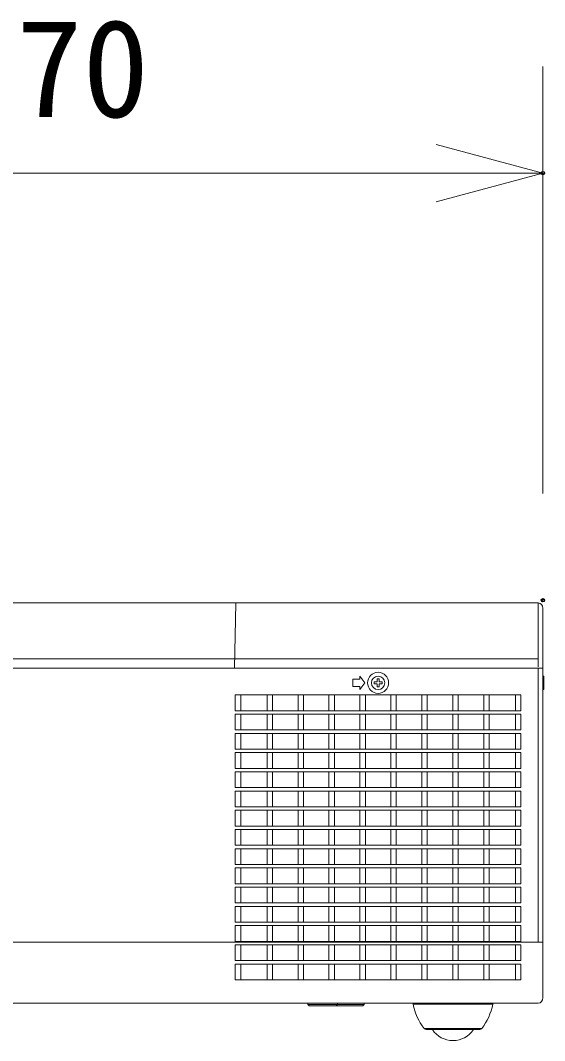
# Model space of a CAD drawing. Units: millimetres, scale not verified. Extents: x -62 to 63, y -56 to 57.
# Drawn here: x 26.38 to 36.21, y 14.48 to 33.59 of the extents above; entities that cross this region are included whole.
import ezdxf
from ezdxf.enums import TextEntityAlignment as Align

# ---------------------------------------------------------------- set-up
doc = ezdxf.new("R2010")
doc.units = ezdxf.units.MM
doc.header["$LTSCALE"] = 0.125
doc.header["$PDMODE"] = 32
doc.header["$PDSIZE"] = 0.0625
for name, color, linetype, lineweight in [('0-0_0', 7, 'Continuous', 18), ('0-4_GAIKEI', 7, 'Continuous', 18), ('0-5_SUNPO', 7, 'Continuous', 18)]:
    doc.layers.add(name, color=color, linetype=linetype, lineweight=lineweight)
doc.layers.add('0-1_DEFPOINTS', color=7, linetype='Continuous')
doc.styles.add('ＭＳ ゴシック', font='')
doc.styles.get('ＭＳ ゴシック').set_extended_font_data('MS Gothic')

# ---------------------------------------------------------------- blocks, each defined once
blk = doc.blocks.new('_OPEN30')
at = {"layer": '0-0_0'}
blk.add_line((0, 0), (-1, 0), dxfattribs=at)
blk.add_lwpolyline([(-1, 0.26795), (0, 0), (-1, -0.26795)], dxfattribs=at)
blk = doc.blocks.new('D6')
at = {"layer": '0-1_DEFPOINTS'}
for p in [(33.4335, 29.8732), (14.9335, 21.8732), (33.4335, 21.8732)]:
    blk.add_point(p, dxfattribs=at)
at = {"layer": '0-5_SUNPO'}
for p, q in [((14.9335, 23.8732), (14.9335, 31.8732)), ((33.4335, 23.8732), (33.4335, 31.8732)), ((16.9335, 29.8732), (31.4335, 29.8732))]:
    blk.add_line(p, q, dxfattribs=at)
at = {"layer": '0-5_SUNPO', "xscale": 2, "yscale": 2, "rotation": 180}
blk.add_blockref('_OPEN30', (14.9335, 29.8732), dxfattribs=at)
at = {"layer": '0-5_SUNPO', "xscale": 2, "yscale": 2}
blk.add_blockref('_OPEN30', (33.4335, 29.8732), dxfattribs=at)
at = {"layer": '0-5_SUNPO', "style": 'ＭＳ ゴシック'}
blk.add_text('370', height=1.833, dxfattribs=at).set_placement((22.3085, 30.3732), align=Align.BOTTOM_LEFT)

msp = doc.modelspace()

# ---------------------------------------------------------------- linework, layer by layer
at = {"layer": '0-4_GAIKEI'}
for p, q in [((19.0263, 22.6825), (36.0738, 22.6825)), ((36.1738, 22.5821), (36.1738, 15.2822)), ((30.4058, 20.6596), (30.4058, 20.9554)), ((35.7619, 20.9554), (30.4058, 20.9554)), ((30.5077, 20.9554), (30.5077, 20.6596)), ((31.0032, 20.6596), (31.0033, 20.9554)), ((31.1044, 20.9554), (31.1045, 20.6596)), ((31.5832, 20.6596), (31.5833, 20.9554)), ((31.6844, 20.9554), (31.6845, 20.6596)), ((32.1624, 20.6596), (32.1624, 20.9554)), ((32.2644, 20.9554), (32.2645, 20.6596)), ((32.7432, 20.6596), (32.7433, 20.9554)), ((32.8444, 20.9554), (32.8445, 20.6596)), ((33.3232, 20.6596), (33.3233, 20.9554)), ((33.4244, 20.9554), (33.4245, 20.6596)), ((33.9032, 20.6596), (33.9033, 20.9554)), ((34.0044, 20.9554), (34.0045, 20.6596)), ((34.4832, 20.6596), (34.4833, 20.9554)), ((34.5844, 20.9554), (34.5845, 20.6596)), ((35.0632, 20.6596), (35.0633, 20.9554)), ((35.1643, 20.9554), (35.1645, 20.6596)), ((35.6599, 20.6596), (35.6599, 20.9554)), ((35.7619, 20.9554), (35.7619, 20.6596)), ((30.4058, 20.6596), (35.7619, 20.6596)), ((35.7619, 20.5954), (30.4058, 20.5954)), ((30.4058, 20.2996), (30.4058, 20.5954)), ((30.5077, 20.5954), (30.5077, 20.2996)), ((31.0032, 20.2996), (31.0033, 20.5954)), ((31.1044, 20.5954), (31.1045, 20.2996)), ((31.5832, 20.2996), (31.5833, 20.5954)), ((31.6844, 20.5954), (31.6845, 20.2996)), ((32.1624, 20.2996), (32.1624, 20.5954)), ((32.2644, 20.5954), (32.2645, 20.2996)), ((32.7432, 20.2996), (32.7433, 20.5954)), ((32.8444, 20.5954), (32.8445, 20.2996)), ((33.3232, 20.2996), (33.3233, 20.5954)), ((33.4244, 20.5954), (33.4245, 20.2996)), ((33.9032, 20.2996), (33.9033, 20.5954)), ((34.0044, 20.5954), (34.0045, 20.2996)), ((34.4832, 20.2996), (34.4833, 20.5954)), ((34.5844, 20.5954), (34.5845, 20.2996)), ((35.0632, 20.2996), (35.0633, 20.5954)), ((35.1643, 20.5954), (35.1645, 20.2996)), ((35.6599, 20.2996), (35.6599, 20.5954)), ((35.7619, 20.5954), (35.7619, 20.2996)), ((30.4058, 20.2996), (35.7619, 20.2996)), ((30.4058, 19.9396), (30.4058, 20.2354)), ((35.7619, 20.2354), (30.4058, 20.2354)), ((30.5077, 20.2354), (30.5077, 19.9396)), ((31.0032, 19.9396), (31.0033, 20.2354)), ((31.1044, 20.2354), (31.1045, 19.9396)), ((31.5832, 19.9396), (31.5833, 20.2354)), ((31.6844, 20.2354), (31.6845, 19.9396)), ((32.1624, 19.9396), (32.1624, 20.2354)), ((32.2644, 20.2354), (32.2645, 19.9396)), ((32.7432, 19.9396), (32.7433, 20.2354)), ((32.8444, 20.2354), (32.8445, 19.9396)), ((33.3232, 19.9396), (33.3233, 20.2354)), ((33.4244, 20.2354), (33.4245, 19.9396)), ((33.9032, 19.9396), (33.9033, 20.2354)), ((34.0044, 20.2354), (34.0045, 19.9396)), ((34.4832, 19.9396), (34.4833, 20.2354)), ((34.5844, 20.2354), (34.5845, 19.9396)), ((35.0632, 19.9396), (35.0633, 20.2354)), ((35.1643, 20.2354), (35.1645, 19.9396)), ((35.6599, 19.9396), (35.6599, 20.2354)), ((35.7619, 20.2354), (35.7619, 19.9396)), ((30.4058, 19.9396), (35.7619, 19.9396)), ((30.4058, 19.5796), (30.4058, 19.8754)), ((35.7619, 19.8754), (30.4058, 19.8754)), ((30.5077, 19.8754), (30.5077, 19.5796)), ((31.0032, 19.5796), (31.0033, 19.8754)), ((31.1044, 19.8754), (31.1045, 19.5796)), ((31.5832, 19.5796), (31.5833, 19.8754)), ((31.6844, 19.8754), (31.6845, 19.5796)), ((32.1624, 19.5796), (32.1624, 19.8754)), ((32.2644, 19.8754), (32.2645, 19.5796)), ((32.7432, 19.5796), (32.7433, 19.8754)), ((32.8444, 19.8754), (32.8445, 19.5796)), ((33.3232, 19.5796), (33.3233, 19.8754)), ((33.4244, 19.8754), (33.4245, 19.5796)), ((33.9032, 19.5796), (33.9033, 19.8754)), ((34.0044, 19.8754), (34.0045, 19.5796)), ((34.4832, 19.5796), (34.4833, 19.8754)), ((34.5844, 19.8754), (34.5845, 19.5796)), ((35.0632, 19.5796), (35.0633, 19.8754)), ((35.1643, 19.8754), (35.1645, 19.5796)), ((35.6599, 19.5796), (35.6599, 19.8754)), ((35.7619, 19.8754), (35.7619, 19.5796)), ((30.4058, 19.5796), (35.7619, 19.5796)), ((35.7619, 19.5154), (30.4058, 19.5154)), ((30.4058, 19.2196), (30.4058, 19.5154)), ((30.5077, 19.5154), (30.5077, 19.2196)), ((31.0032, 19.2196), (31.0033, 19.5154)), ((31.1044, 19.5154), (31.1045, 19.2196)), ((31.5832, 19.2196), (31.5833, 19.5154)), ((31.6844, 19.5154), (31.6845, 19.2196)), ((32.1624, 19.2196), (32.1624, 19.5154)), ((32.2644, 19.5154), (32.2645, 19.2196)), ((32.7432, 19.2196), (32.7433, 19.5154)), ((32.8444, 19.5154), (32.8445, 19.2196)), ((33.3232, 19.2196), (33.3233, 19.5154)), ((33.4244, 19.5154), (33.4245, 19.2196)), ((33.9032, 19.2196), (33.9033, 19.5154)), ((34.0044, 19.5154), (34.0045, 19.2196)), ((34.4832, 19.2196), (34.4833, 19.5154)), ((34.5844, 19.5154), (34.5845, 19.2196)), ((35.0632, 19.2196), (35.0633, 19.5154)), ((35.1643, 19.5154), (35.1645, 19.2196)), ((35.6599, 19.2196), (35.6599, 19.5154)), ((35.7619, 19.5154), (35.7619, 19.2196)), ((30.4058, 19.2196), (35.7619, 19.2196)), ((30.4058, 18.8596), (30.4058, 19.1554)), ((35.7619, 19.1554), (30.4058, 19.1554)), ((30.5077, 19.1554), (30.5077, 18.8596)), ((31.0032, 18.8596), (31.0033, 19.1554)), ((31.1044, 19.1554), (31.1045, 18.8596)), ((31.5832, 18.8596), (31.5833, 19.1554)), ((31.6844, 19.1554), (31.6845, 18.8596)), ((32.1624, 18.8596), (32.1624, 19.1554)), ((32.2644, 19.1554), (32.2645, 18.8596)), ((32.7432, 18.8596), (32.7433, 19.1554)), ((32.8444, 19.1554), (32.8445, 18.8596)), ((33.3232, 18.8596), (33.3233, 19.1554)), ((33.4244, 19.1554), (33.4245, 18.8596)), ((33.9032, 18.8596), (33.9033, 19.1554)), ((34.0044, 19.1554), (34.0045, 18.8596)), ((34.4832, 18.8596), (34.4833, 19.1554)), ((34.5844, 19.1554), (34.5845, 18.8596)), ((35.0632, 18.8596), (35.0633, 19.1554)), ((35.1643, 19.1554), (35.1645, 18.8596)), ((35.6599, 18.8596), (35.6599, 19.1554)), ((35.7619, 19.1554), (35.7619, 18.8596)), ((30.4058, 18.8596), (35.7619, 18.8596)), ((35.7619, 18.7954), (30.4058, 18.7954)), ((30.4058, 18.4996), (30.4058, 18.7954)), ((30.5077, 18.7954), (30.5077, 18.4996)), ((31.0032, 18.4996), (31.0033, 18.7954)), ((31.1044, 18.7954), (31.1045, 18.4996)), ((31.5832, 18.4996), (31.5833, 18.7954)), ((31.6844, 18.7954), (31.6845, 18.4996)), ((32.1624, 18.4996), (32.1624, 18.7954)), ((32.2644, 18.7954), (32.2645, 18.4996)), ((32.7432, 18.4996), (32.7433, 18.7954)), ((32.8444, 18.7954), (32.8445, 18.4996)), ((33.3232, 18.4996), (33.3233, 18.7954)), ((33.4244, 18.7954), (33.4245, 18.4996)), ((33.9032, 18.4996), (33.9033, 18.7954)), ((34.0044, 18.7954), (34.0045, 18.4996)), ((34.4832, 18.4996), (34.4833, 18.7954)), ((34.5844, 18.7954), (34.5845, 18.4996)), ((35.0632, 18.4996), (35.0633, 18.7954)), ((35.1643, 18.7954), (35.1645, 18.4996)), ((35.6599, 18.4996), (35.6599, 18.7954)), ((35.7619, 18.7954), (35.7619, 18.4996)), ((30.4058, 18.4996), (35.7619, 18.4996)), ((35.7619, 18.4354), (30.4058, 18.4354)), ((30.4058, 18.1396), (30.4058, 18.4354)), ((30.5077, 18.4354), (30.5077, 18.1396)), ((31.0032, 18.1396), (31.0033, 18.4354)), ((31.1044, 18.4354), (31.1045, 18.1396)), ((31.5832, 18.1396), (31.5833, 18.4354)), ((31.6844, 18.4354), (31.6845, 18.1396)), ((32.1624, 18.1396), (32.1624, 18.4354)), ((32.2644, 18.4354), (32.2645, 18.1396)), ((32.7432, 18.1396), (32.7433, 18.4354)), ((32.8444, 18.4354), (32.8445, 18.1396)), ((33.3232, 18.1396), (33.3233, 18.4354)), ((33.4244, 18.4354), (33.4245, 18.1396)), ((33.9032, 18.1396), (33.9033, 18.4354)), ((34.0044, 18.4354), (34.0045, 18.1396)), ((34.4832, 18.1396), (34.4833, 18.4354)), ((34.5844, 18.4354), (34.5845, 18.1396)), ((35.0632, 18.1396), (35.0633, 18.4354)), ((35.1643, 18.4354), (35.1645, 18.1396)), ((35.6599, 18.1396), (35.6599, 18.4354)), ((35.7619, 18.4354), (35.7619, 18.1396)), ((30.4058, 18.1396), (35.7619, 18.1396)), ((30.4058, 17.7796), (30.4058, 18.0754)), ((35.7619, 18.0754), (30.4058, 18.0754)), ((30.5077, 18.0754), (30.5077, 17.7796)), ((31.0032, 17.7796), (31.0033, 18.0754)), ((31.1044, 18.0754), (31.1045, 17.7796)), ((31.5832, 17.7796), (31.5833, 18.0754)), ((31.6844, 18.0754), (31.6845, 17.7796)), ((32.1624, 17.7796), (32.1624, 18.0754)), ((32.2644, 18.0754), (32.2645, 17.7796)), ((32.7432, 17.7796), (32.7433, 18.0754)), ((32.8444, 18.0754), (32.8445, 17.7796)), ((33.3232, 17.7796), (33.3233, 18.0754)), ((33.4244, 18.0754), (33.4245, 17.7796)), ((33.9032, 17.7796), (33.9033, 18.0754)), ((34.0044, 18.0754), (34.0045, 17.7796)), ((34.4832, 17.7796), (34.4833, 18.0754)), ((34.5844, 18.0754), (34.5845, 17.7796)), ((35.0632, 17.7796), (35.0633, 18.0754)), ((35.1643, 18.0754), (35.1645, 17.7796)), ((35.6599, 17.7796), (35.6599, 18.0754)), ((35.7619, 18.0754), (35.7619, 17.7796)), ((30.4058, 17.7796), (35.7619, 17.7796)), ((30.4058, 17.4196), (30.4058, 17.7154)), ((35.7619, 17.7154), (30.4058, 17.7154)), ((30.5077, 17.7154), (30.5077, 17.4196)), ((31.0032, 17.4196), (31.0033, 17.7154)), ((31.1044, 17.7154), (31.1045, 17.4196)), ((31.5832, 17.4196), (31.5833, 17.7154)), ((31.6844, 17.7154), (31.6845, 17.4196)), ((32.1624, 17.4196), (32.1624, 17.7154)), ((32.2644, 17.7154), (32.2645, 17.4196)), ((32.7432, 17.4196), (32.7433, 17.7154)), ((32.8444, 17.7154), (32.8445, 17.4196)), ((33.3232, 17.4196), (33.3233, 17.7154)), ((33.4244, 17.7154), (33.4245, 17.4196)), ((33.9032, 17.4196), (33.9033, 17.7154)), ((34.0044, 17.7154), (34.0045, 17.4196)), ((34.4832, 17.4196), (34.4833, 17.7154)), ((34.5844, 17.7154), (34.5845, 17.4196)), ((35.0632, 17.4196), (35.0633, 17.7154)), ((35.1643, 17.7154), (35.1645, 17.4196)), ((35.6599, 17.4196), (35.6599, 17.7154)), ((35.7619, 17.7154), (35.7619, 17.4196)), ((30.4058, 17.4196), (35.7619, 17.4196)), ((30.4058, 17.0596), (30.4058, 17.3554)), ((35.7619, 17.3554), (30.4058, 17.3554)), ((30.5077, 17.3554), (30.5077, 17.0596)), ((31.0032, 17.0596), (31.0033, 17.3554)), ((31.1044, 17.3554), (31.1045, 17.0596)), ((31.5832, 17.0596), (31.5833, 17.3554)), ((31.6844, 17.3554), (31.6845, 17.0596)), ((32.1624, 17.0596), (32.1624, 17.3554)), ((32.2644, 17.3554), (32.2645, 17.0596)), ((32.7432, 17.0596), (32.7433, 17.3554)), ((32.8444, 17.3554), (32.8445, 17.0596)), ((33.3232, 17.0596), (33.3233, 17.3554)), ((33.4244, 17.3554), (33.4245, 17.0596)), ((33.9032, 17.0596), (33.9033, 17.3554)), ((34.0044, 17.3554), (34.0045, 17.0596)), ((34.4832, 17.0596), (34.4833, 17.3554)), ((34.5844, 17.3554), (34.5845, 17.0596)), ((35.0632, 17.0596), (35.0633, 17.3554)), ((35.1643, 17.3554), (35.1645, 17.0596)), ((35.6599, 17.0596), (35.6599, 17.3554)), ((35.7619, 17.3554), (35.7619, 17.0596)), ((30.4058, 17.0596), (35.7619, 17.0596)), ((35.7619, 16.9954), (30.4058, 16.9954)), ((30.4058, 16.6996), (30.4058, 16.9954)), ((30.5077, 16.9954), (30.5077, 16.6996)), ((31.0032, 16.6996), (31.0033, 16.9954)), ((31.1044, 16.9954), (31.1045, 16.6996)), ((31.5832, 16.6996), (31.5833, 16.9954)), ((31.6844, 16.9954), (31.6845, 16.6996)), ((32.1624, 16.6996), (32.1624, 16.9954)), ((32.2644, 16.9954), (32.2645, 16.6996)), ((32.7432, 16.6996), (32.7433, 16.9954)), ((32.8444, 16.9954), (32.8445, 16.6996)), ((33.3232, 16.6996), (33.3233, 16.9954)), ((33.4244, 16.9954), (33.4245, 16.6996)), ((33.9032, 16.6996), (33.9033, 16.9954)), ((34.0044, 16.9954), (34.0045, 16.6996)), ((34.4832, 16.6996), (34.4833, 16.9954)), ((34.5844, 16.9954), (34.5845, 16.6996)), ((35.0632, 16.6996), (35.0633, 16.9954)), ((35.1643, 16.9954), (35.1645, 16.6996)), ((35.6599, 16.6996), (35.6599, 16.9954)), ((35.7619, 16.9954), (35.7619, 16.6996)), ((30.4058, 16.6996), (35.7619, 16.6996)), ((35.7619, 16.6354), (30.4058, 16.6354)), ((30.4058, 16.3396), (30.4058, 16.6354)), ((30.5077, 16.6354), (30.5077, 16.3396)), ((31.0032, 16.3396), (31.0033, 16.6354)), ((31.1044, 16.6354), (31.1045, 16.3396)), ((31.5832, 16.3396), (31.5833, 16.6354)), ((31.6844, 16.6354), (31.6845, 16.3396)), ((32.1624, 16.3396), (32.1624, 16.6354)), ((32.2644, 16.6354), (32.2645, 16.3396)), ((32.7432, 16.3396), (32.7433, 16.6354)), ((32.8444, 16.6354), (32.8445, 16.3396)), ((33.3232, 16.3396), (33.3233, 16.6354)), ((33.4244, 16.6354), (33.4245, 16.3396)), ((33.9032, 16.3396), (33.9033, 16.6354)), ((34.0044, 16.6354), (34.0045, 16.3396)), ((34.4832, 16.3396), (34.4833, 16.6354)), ((34.5844, 16.6354), (34.5845, 16.3396)), ((35.0632, 16.3396), (35.0633, 16.6354)), ((35.1643, 16.6354), (35.1645, 16.3396)), ((35.6599, 16.3396), (35.6599, 16.6354)), ((35.7619, 16.6354), (35.7619, 16.3396)), ((30.4058, 16.3396), (35.7619, 16.3396)), ((35.7619, 16.2754), (30.4058, 16.2754)), ((30.4058, 15.9796), (30.4058, 16.2754)), ((30.5077, 16.2754), (30.5077, 15.9796)), ((31.0032, 15.9796), (31.0033, 16.2754)), ((31.1044, 16.2754), (31.1045, 15.9796)), ((31.5832, 15.9796), (31.5833, 16.2754)), ((31.6844, 16.2754), (31.6845, 15.9796)), ((32.1624, 15.9796), (32.1624, 16.2754)), ((32.2644, 16.2754), (32.2645, 15.9796)), ((32.7432, 15.9796), (32.7433, 16.2754)), ((32.8444, 16.2754), (32.8445, 15.9796)), ((33.3232, 15.9796), (33.3233, 16.2754)), ((33.4244, 16.2754), (33.4245, 15.9796)), ((33.9032, 15.9796), (33.9033, 16.2754)), ((34.0044, 16.2754), (34.0045, 15.9796)), ((34.4832, 15.9796), (34.4833, 16.2754)), ((34.5844, 16.2754), (34.5845, 15.9796)), ((35.0632, 15.9796), (35.0633, 16.2754)), ((35.1643, 16.2754), (35.1645, 15.9796)), ((35.6599, 15.9796), (35.6599, 16.2754)), ((35.7619, 16.2754), (35.7619, 15.9796)), ((30.4058, 15.9796), (35.7619, 15.9796)), ((30.4058, 15.6196), (30.4058, 15.9154)), ((35.7619, 15.9154), (30.4058, 15.9154)), ((30.5077, 15.9154), (30.5077, 15.6196)), ((31.0032, 15.6196), (31.0033, 15.9154)), ((31.1044, 15.9154), (31.1045, 15.6196)), ((31.5832, 15.6196), (31.5833, 15.9154)), ((31.6844, 15.9154), (31.6845, 15.6196)), ((32.1624, 15.6196), (32.1624, 15.9154)), ((32.2644, 15.9154), (32.2645, 15.6196)), ((32.7432, 15.6196), (32.7433, 15.9154)), ((32.8444, 15.9154), (32.8445, 15.6196)), ((33.3232, 15.6196), (33.3233, 15.9154)), ((33.4244, 15.9154), (33.4245, 15.6196)), ((33.9032, 15.6196), (33.9033, 15.9154)), ((34.0044, 15.9154), (34.0045, 15.6196)), ((34.4832, 15.6196), (34.4833, 15.9154)), ((34.5844, 15.9154), (34.5845, 15.6196)), ((35.0632, 15.6196), (35.0633, 15.9154)), ((35.1643, 15.9154), (35.1645, 15.6196)), ((35.6599, 15.6196), (35.6599, 15.9154)), ((35.7619, 15.9154), (35.7619, 15.6196)), ((30.4058, 15.6196), (35.7619, 15.6196)), ((19.0263, 15.1825), (36.0825, 15.1825)), ((31.7676, 15.1825), (31.7676, 15.1575)), ((31.7676, 15.1575), (31.7926, 15.1325)), ((31.7676, 15.1575), (32.3201, 15.1575)), ((31.7927, 15.1325), (32.295, 15.1325)), ((32.3201, 15.1575), (32.2951, 15.1325)), ((32.2964, 15.1325), (32.795, 15.1325)), ((32.3201, 15.1825), (32.3201, 15.1575)), ((32.3203, 15.1575), (32.8201, 15.1575)), ((32.8201, 15.1575), (32.7951, 15.1325)), ((32.8201, 15.1825), (32.8201, 15.1575))]:
    msp.add_line(p, q, dxfattribs=at)
at = {"layer": '0-4_GAIKEI', "color": 1}
for p, q in [((30.4137, 22.6727), (30.3924, 21.4575)), ((36.0738, 22.6825), (36.0825, 22.6818)), ((36.0825, 22.6818), (36.0825, 21.4825)), ((24.616, 21.6327), (36.0738, 21.6327)), ((36.0738, 21.6327), (36.0825, 21.6327)), ((19.0251, 21.4575), (36.1738, 21.4575)), ((36.0825, 21.4575), (36.0825, 16.3282)), ((32.6088, 21.2538), (32.6088, 21.1113)), ((32.7383, 21.2538), (32.6088, 21.2538)), ((32.8338, 21.1825), (32.7383, 21.3088)), ((32.7383, 21.3088), (32.7383, 21.2538)), ((33.0638, 21.2025), (33.0638, 21.2575)), ((33.0638, 21.2575), (33.1038, 21.2575)), ((33.1038, 21.2575), (33.1038, 21.2025)), ((36.1738, 21.3088), (36.1888, 21.3088)), ((36.1738, 21.2538), (36.1888, 21.2538)), ((36.1888, 21.3088), (36.1888, 21.0563)), ((32.6088, 21.1113), (32.7383, 21.1113)), ((32.7383, 21.0563), (32.8338, 21.1825)), ((32.7383, 21.1113), (32.7383, 21.0563)), ((33.0088, 21.1625), (33.0088, 21.2025)), ((33.0088, 21.2025), (33.0638, 21.2025)), ((33.0638, 21.1625), (33.0088, 21.1625)), ((33.0638, 21.1075), (33.0638, 21.1625)), ((33.1038, 21.1075), (33.0638, 21.1075)), ((33.1038, 21.2025), (33.1588, 21.2025)), ((33.1038, 21.1625), (33.1038, 21.1075)), ((33.1588, 21.1625), (33.1038, 21.1625)), ((33.1588, 21.2025), (33.1588, 21.1625)), ((36.1738, 21.1113), (36.1888, 21.1113)), ((36.1738, 21.0563), (36.1888, 21.0563)), ((18.9338, 16.3282), (36.1738, 16.3282)), ((35.233, 15.1623), (33.7405, 15.1623)), ((35.0271, 14.7084), (33.9464, 14.7084)), ((34.9876, 14.689), (33.986, 14.689))]:
    msp.add_line(p, q, dxfattribs=at)
for radius in [0.1976, 0.125]:
    msp.add_circle((33.0838, 21.1825), radius, dxfattribs=at)
at = {"layer": '0-4_GAIKEI'}
for centre, start, end in [((36.0738, 22.5821), 0, 85), ((36.0738, 15.2822), 275, 0)]:
    msp.add_arc(centre, 0.1, start, end, dxfattribs=at)
at = {"layer": '0-4_GAIKEI', "color": 1}
for centre, radius, start, end in [((33.716, 15.1575), 0.025, 11.08724, 90), ((34.8027, 15.3705), 1.0824, 191.08724, 217.70811), ((34.1708, 15.3705), 1.0824, 322.29189, 348.91276), ((35.2576, 15.1575), 0.025, 90, 168.91276), ((33.986, 14.739), 0.05, 217.70811, 270), ((34.4868, 14.9447), 0.4622, 213.58502, 326.41498), ((34.9876, 14.739), 0.05, 270, 322.29189)]:
    msp.add_arc(centre, radius, start, end, dxfattribs=at)

# ---------------------------------------------------------------- block references
at = {"layer": '0-5_SUNPO'}
msp.add_blockref('D6', (2.7403, 0.8554), dxfattribs=at)

doc.saveas('drawing.dxf')
